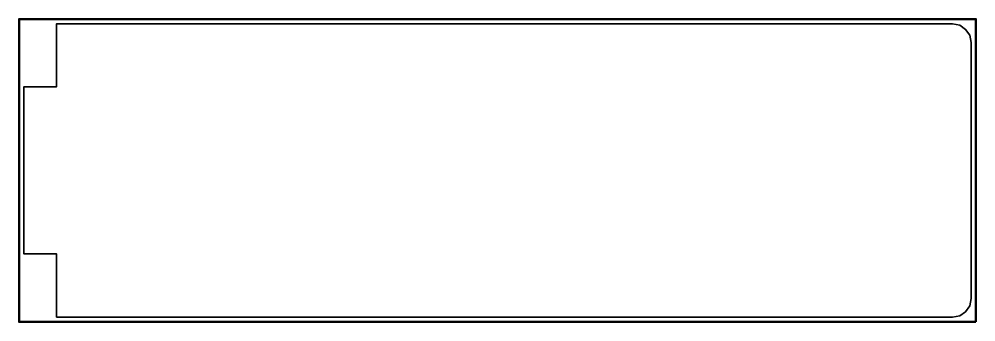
# Model space of a CAD drawing. Header units: millimetres. Extents: x -122 to 895, y 108 to 430.
import ezdxf

# ---------------------------------------------------------------- set-up
doc = ezdxf.new("R2010")
doc.units = ezdxf.units.MM
doc.header["$MEASUREMENT"] = 0
doc.layers.get('0').update_dxf_attribs({"lineweight": 0})
doc.layers.add('Safety', color=7, linetype='Continuous', lineweight=0)

msp = doc.modelspace()

# ---------------------------------------------------------------- linework, layer by layer
at = {"color": 18, "lineweight": 35, "true_color": 0x000000}
msp.add_lwpolyline([(870.4, 424.7), (632.3, 424.7), (394.2, 424.7), (156.1, 424.7), (-82, 424.7), (-82, 407.9), (-82, 391.2), (-82, 374.4), (-82, 357.7), (-90.7, 357.7), (-99.4, 357.7), (-108, 357.7), (-116.7, 357.7), (-116.7, 313.2), (-116.7, 268.8), (-116.7, 224.3), (-116.7, 179.8), (-108, 179.8), (-99.4, 179.8), (-90.7, 179.8), (-82, 179.8), (-82, 163), (-82, 146.2), (-82, 129.4), (-82, 112.6), (156.1, 112.6), (394.2, 112.6), (632.3, 112.6), (870.4, 112.6), (878.2, 114.1), (884.5, 118.4), (888.8, 124.8), (890.4, 132.6), (890.4, 200.6), (890.4, 268.6), (890.4, 336.7), (890.4, 404.7), (888.8, 412.5), (884.5, 418.8), (878.2, 423.1)], close=True, dxfattribs=at)
at = {"layer": 'Safety', "color": 18, "lineweight": 50, "true_color": 0x000000}
msp.add_lwpolyline([(895.4, 107.6), (-121.7, 107.6), (-121.7, 429.7), (895.4, 429.7)], close=True, dxfattribs=at)

doc.saveas('drawing.dxf')
